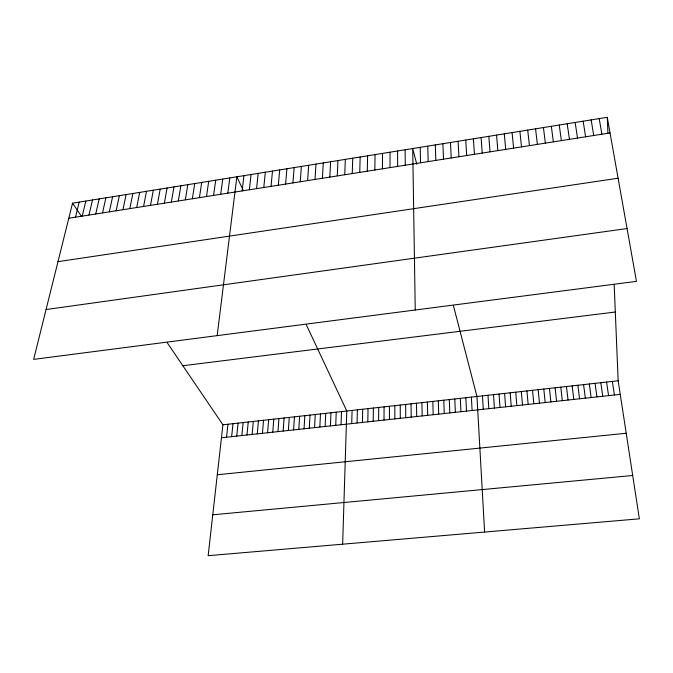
<?xml version="1.0" encoding="UTF-8"?>
<svg xmlns="http://www.w3.org/2000/svg" width="673" height="673" viewBox="0 0 673 673"><rect width="100%" height="100%" fill="white"/><g stroke="black" fill="none" stroke-linecap="round" stroke-linejoin="round"><path stroke-width="1.01" d="M389.423 419.489L389.457 406.24M390.012 167.611L390.054 152.199M384.005 420.078L384.081 406.837M382.415 168.805L382.55 153.402M378.596 420.667L378.722 407.434M374.836 170L375.063 154.605M373.195 421.256L373.372 408.031M367.811 421.836L368.038 408.629M367.281 171.194L367.601 155.799M362.436 422.425L362.705 409.226M357.077 423.006L357.388 409.815M351.718 423.595L352.088 410.404M359.744 172.381L360.156 156.994M342.65 544.188L346.788 410.993L306.333 324.807M352.231 173.567L352.736 158.189M341.051 424.756L341.505 411.582M344.744 174.744L345.342 159.375M335.734 425.328L336.231 412.17M330.426 425.908L330.973 412.759M337.274 175.922L337.964 160.561M325.126 426.489L325.724 413.34M319.843 427.061L320.483 413.929M329.829 177.092L330.603 161.739M314.569 427.633L315.25 414.509M322.409 178.261L323.267 162.916M309.302 428.205L310.034 415.09M304.053 428.777L304.827 415.67M298.812 429.349L299.628 416.251M315.006 179.43L315.957 164.094M293.579 429.921L294.438 416.831M307.62 180.591L308.663 165.264M288.355 430.484L289.264 417.403M283.148 431.057L284.099 417.983M300.267 181.752L301.386 166.433M277.949 431.62L278.942 418.556M272.758 432.184L273.802 419.128M292.923 182.913L294.135 167.594M267.585 432.747L268.67 419.7M285.604 184.066L286.908 168.763M262.42 433.311L263.538 420.272M257.263 433.875L258.432 420.844M278.311 185.21L279.699 169.916M252.114 434.43L253.326 421.407M246.983 434.994L248.236 421.979M271.034 186.362L272.506 171.068M241.859 435.549L243.155 422.543M236.745 436.104L238.082 423.107M263.782 187.506L265.339 172.221M231.638 436.659L233.018 423.67M256.548 188.642L258.188 173.373M226.54 437.214L227.962 424.234M249.338 189.778L251.063 174.517M167.274 342.784L222.923 424.798L208.15 555.688L639.35 518.824L618.159 380.758L614.197 285.007M242.145 190.913L243.954 175.653M217.169 335.634L236.862 176.797L243.374 190.661M227.819 193.168L229.796 177.933M220.694 194.295L222.746 179.06M213.585 195.414L215.722 180.187M206.493 196.533L208.706 181.315M199.418 197.643L201.723 182.442M192.369 198.754L194.749 183.561M185.344 199.864L187.801 184.671M178.328 200.975L180.869 185.79M171.337 202.068L173.962 186.901M164.372 203.17L167.064 188.003M157.423 204.264L160.191 189.105M150.491 205.358L153.343 190.207M143.576 206.451L146.504 191.309M136.686 207.536L139.69 192.402M129.813 208.622L132.892 193.496M122.957 209.698L126.112 194.581M116.118 210.775L119.357 195.666M109.304 211.852L112.61 196.752M102.506 212.92L105.888 197.828M95.726 213.989L99.183 198.905M88.971 215.057L92.495 199.982M82.232 216.117L85.833 201.05M75.511 217.177L79.187 202.119M72.549 203.179L33.65 359.382L636.465 281.373L607.256 117.312L72.549 203.179L81.383 216.193M68.806 218.237L610.041 132.934M57.987 261.662L618.1 178.219M46.067 309.538L627.059 228.542M182.846 365.733L615.315 312.011M222.923 424.798L618.159 380.758M221.459 437.77L620.254 394.361M217.286 474.759L626.218 433.244M212.769 514.803L632.704 475.5M416.78 164.279L412.7 148.556L415.249 310.001M453.451 305.786L476.955 396.49L484.61 532.049M599.197 118.608L601.872 134.221M591.163 119.903L593.721 135.5M583.146 121.19L585.603 136.779M575.154 122.469L577.51 138.058M612.371 381.406L614.399 394.992M606.583 382.045L608.56 395.631M567.188 123.748L569.434 139.328M600.821 382.693L602.739 396.262M595.058 383.332L596.926 396.902M559.246 125.027L561.383 140.598M589.321 383.972L591.13 397.533M551.33 126.297L553.357 141.86M583.584 384.611L585.342 398.164M577.863 385.25L579.562 398.786M543.431 127.567L545.357 143.122M572.159 385.881L573.8 399.417M566.464 386.521L568.054 400.04M535.565 128.829L537.382 144.384M560.777 387.152L562.317 400.662M527.716 130.091L529.432 145.637M555.107 387.783L556.588 401.293M549.446 388.414L550.876 401.907M519.884 131.344L521.508 146.882M543.801 389.044L545.18 402.53M538.164 389.675L539.485 403.152M512.086 132.598L513.6 148.127M532.536 390.298L533.815 403.766M504.304 133.851L505.717 149.372M526.925 390.92L528.145 404.389M521.331 391.551L522.492 405.003M496.548 135.096L497.86 150.609M515.737 392.174L516.856 405.617M510.168 392.796L511.228 406.231M488.817 136.333L490.028 151.846M504.599 393.411L505.608 406.837M481.102 137.57L482.213 153.074M499.046 394.033L500.005 407.451M493.502 394.647L494.411 408.057M473.413 138.806L474.431 154.302M487.975 395.261L488.834 408.662M482.457 395.875L483.264 409.268M465.75 140.043L466.667 155.53M458.103 141.263L458.919 156.75M471.394 397.112L472.101 410.488M465.851 397.726L466.507 411.094M450.481 142.491L451.204 157.962M460.324 398.349L460.929 411.699M607.256 117.312L607.921 133.195M454.805 398.963L455.352 412.313M442.884 143.711L443.507 159.181M449.295 399.577L449.8 412.911M435.305 144.931L435.835 160.384M443.793 400.191L444.247 413.516M438.308 400.797L438.712 414.122M427.75 146.142L428.179 161.596M432.84 401.411L433.193 414.719M427.372 402.017L427.683 415.325M420.213 147.353L420.558 162.799M421.921 402.622L422.181 415.922M416.486 403.228L416.688 416.52M411.052 403.834L411.211 417.117M405.129 149.776L405.281 165.205M405.642 404.439L405.752 417.706M400.233 405.045L400.292 418.303M397.583 150.988L397.634 166.408M394.841 405.642L394.849 418.892"/></g></svg>
